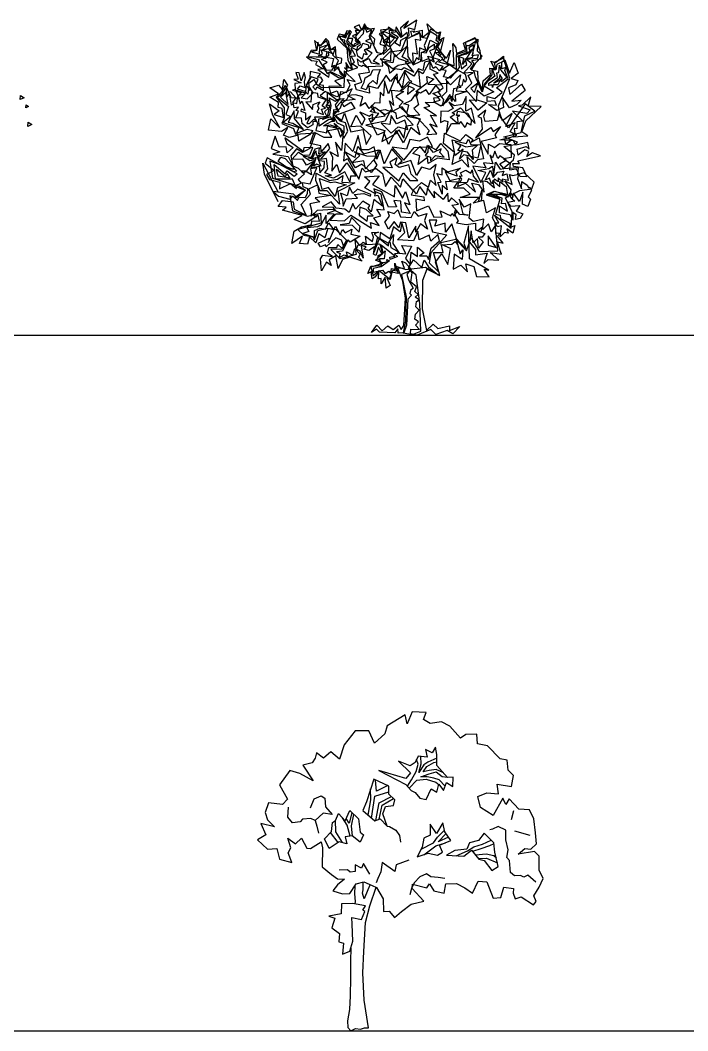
# Model space of a CAD drawing. Header units: millimetres. Extents: x 87938 to 265635, y 330093 to 434310.
# Drawn here: x 214767 to 230382, y 381523 to 405178 of the extents above; entities that cross this region are included whole.
import ezdxf

# ---------------------------------------------------------------- set-up
doc = ezdxf.new("R2010")
doc.units = ezdxf.units.MM
doc.layers.add('www.cad-blocks.net', color=7, linetype='Continuous')

# ---------------------------------------------------------------- blocks, each defined once
blk = doc.blocks.new('A$C7FA71D6E')
for p, q in [((6371, 5514), (6378, 5613)), ((6461, 5557), (6371, 5514)), ((6378, 5613), (6461, 5557)), ((6501, 5324), (6507, 5393)), ((6564, 5354), (6501, 5324)), ((6507, 5393), (6564, 5354)), ((6552, 4887), (6560, 4986)), ((6560, 4986), (6642, 4930)), ((6642, 4930), (6552, 4887))]:
    blk.add_line(p, q)
blk = doc.blocks.new('A$C1BC10164')
for points in [[(3120, 7220), (3100, 7096), (3006, 7083), (3169, 6988), (3087, 6855), (3211, 6773), (3227, 6907), (3426, 7014), (3407, 7197), (3553, 7158), (3602, 7373), (3302, 7177), (3407, 7353), (3221, 7190), (3250, 6995), (3120, 7220), (3120, 7220), (3120, 7220)], [(1705, 6297), (1767, 6428), (1640, 6555), (1696, 6692), (1575, 6675), (1493, 6894), (1321, 6757), (1285, 6858), (1265, 6675), (1132, 6666), (1057, 6519), (1304, 6457), (1503, 6128), (1585, 6173), (1904, 6020), (1894, 5802), (1376, 5792), (1249, 5873), (1295, 5991), (1132, 6046), (1005, 5818), (995, 5665), (767, 5737), (848, 5544), (675, 5554), (522, 5847), (441, 5691), (314, 5574), (503, 5319), (503, 5081), (447, 4954), (721, 4837), (767, 4707), (1229, 4736), (1102, 4371), (930, 4280), (786, 4361), (659, 4198), (721, 3879), (164, 4071), (229, 3677), (848, 3488), (995, 3396), (793, 3214), (630, 3259), (695, 2914), (1047, 2787), (1350, 2859), (1366, 2624), (822, 2477), (956, 2340), (1167, 2304), (1213, 2233), (1285, 2451), (1513, 2506), (1712, 2477), (1960, 2223), (1849, 2014), (1594, 2005), (1803, 1796), (2194, 1894), (2175, 1978), (2230, 2112), (2735, 2138), (2797, 1904), (2673, 1799), (2804, 1675), (2530, 1594), (2585, 1395), (2722, 1512), (2967, 1317), (3038, 1522), (3139, 1503), (3113, 1613), (3348, 1538), (3804, 1594), (4143, 1395), (3993, 1933), (4222, 1939), (4166, 2168), (4512, 2249), (4766, 1978), (4877, 2285), (5059, 1959), (5496, 1978), (5437, 2630), (5519, 2630), (5421, 2806), (5812, 2506), (5832, 2888), (5675, 3214), (5828, 3292), (6014, 3387), (6295, 3426), (6350, 3579), (6112, 3797), (5962, 3761), (5982, 3918), (5617, 3892), (5868, 4107), (5884, 4218), (5636, 4420), (5897, 4465), (5956, 4518), (5636, 4645), (6040, 4742), (6132, 5137), (6360, 5244), (6141, 5417), (5750, 4853), (5551, 5117), (5516, 5372), (5776, 6010), (5633, 6483), (5415, 6382), (5441, 6239), (5359, 6239), (5359, 6092), (5186, 5883), (5131, 5691), (4978, 6046), (4942, 6183), (4857, 6229), (4948, 6356), (4886, 6428), (5105, 6473), (5085, 6656), (4978, 6949), (4740, 6848), (4759, 6646), (4521, 6564), (4521, 6219), (4212, 6437), (4267, 6483), (4094, 6747), (4186, 6903), (4094, 6930), (4130, 7057), (3922, 7167), (3840, 6949), (3723, 6965), (3667, 7093), (3403, 6949), (3377, 7083), (3240, 6965), (3120, 7122), (2947, 7167), (2755, 7141), (2895, 6692), (2778, 6584), (2667, 6620), (2514, 6975), (2540, 7148), (2373, 7233), (2171, 7001), (2233, 6815), (2116, 6747), (1989, 6890), (2041, 7138), (1924, 6991), (1784, 6995), (2002, 6682), (2090, 6225), (1976, 6284), (1927, 6049), (1705, 6297), (1705, 6297), (1705, 6297)], [(1872, 6985), (1946, 6962), (1982, 7079), (2028, 7073), (1960, 6868), (2083, 6734), (2204, 6672), (2217, 6757), (2289, 6796), (2266, 6877), (2139, 6812), (2155, 6760), (2070, 6815), (2109, 6949), (1995, 6946), (2074, 7102), (1966, 7125), (1914, 7008), (1875, 7021), (1872, 6985), (1872, 6985), (1872, 6985)], [(2272, 6835), (2224, 6920), (2354, 7066), (2377, 7229), (2432, 7093), (2543, 7145), (2510, 7040), (2549, 7070), (2611, 7177), (2458, 7158), (2380, 7288), (2315, 7132), (2253, 7262), (2136, 7207), (2263, 7132), (2158, 7132), (2210, 7057), (2100, 7005), (2178, 6943), (2158, 6887), (2272, 6835), (2272, 6835), (2272, 6835)], [(2944, 7210), (2928, 7167), (2719, 7053), (2794, 6965), (2735, 6809), (2840, 6780), (2813, 6568), (2996, 6737), (2905, 6789), (2892, 6884), (2830, 6842), (2820, 6890), (2921, 6962), (2807, 7060), (2840, 7109), (2970, 7057), (2967, 7141), (3058, 7122), (2944, 7210), (2944, 7210), (2944, 7210)], [(4137, 6532), (4039, 6617), (4130, 6623), (4039, 6734), (4121, 6855), (4059, 6900), (4075, 7011), (3912, 7112), (3775, 6780), (3811, 6662), (3664, 6724), (3648, 6444), (3596, 6496), (3527, 6343), (3508, 6610), (3619, 6587), (3573, 6926), (3694, 6907), (3674, 7070), (3491, 6991), (3465, 7119), (3547, 7125), (3518, 7096), (3729, 7138), (3729, 6965), (3892, 7093), (3847, 7285), (4068, 7073), (4160, 7102), (4121, 6900), (4231, 6965), (4150, 6633), (4182, 6600), (4137, 6532), (4137, 6532), (4137, 6532)], [(1696, 6252), (1728, 6336), (1839, 6379), (1845, 6476), (1718, 6506), (1699, 6747), (1594, 6682), (1539, 6881), (1471, 6943), (1350, 6773), (1210, 6900), (1255, 6666), (1141, 6636), (1327, 6581), (1334, 6734), (1510, 6796), (1386, 6669), (1529, 6708), (1643, 6581), (1526, 6630), (1533, 6548), (1487, 6512), (1650, 6476), (1604, 6284), (1679, 6320), (1650, 6274), (1696, 6252), (1696, 6252), (1696, 6252)], [(1943, 7014), (1787, 7050), (1741, 6930), (1963, 6718), (1986, 6447), (2077, 6265), (2031, 6252), (1946, 6385), (1960, 6245), (1911, 6255), (1992, 6180), (2220, 6268), (2083, 6349), (2145, 6395), (2064, 6532), (2171, 6542), (2067, 6718), (2051, 6568), (2008, 6796), (1917, 6828), (1920, 6910), (1829, 6920), (1816, 7001), (1872, 6985), (1943, 7014), (1943, 7014), (1943, 7014)], [(2243, 6121), (2497, 6157), (2461, 6287), (2807, 6304), (2791, 6450), (2970, 6633), (3244, 6669), (3368, 6975), (3390, 6522), (3518, 6327), (3697, 6418), (3716, 6620), (3843, 6672), (3918, 6907), (4098, 6815), (3954, 6431), (3782, 6392), (3742, 6199), (3645, 6232), (3534, 6063), (3319, 6196), (3159, 5900), (3146, 6121), (2989, 5939), (2882, 6085), (2680, 5776), (2481, 5831), (2497, 5668), (2191, 5740), (2152, 5867), (2318, 5922), (2243, 6121), (2243, 6121), (2243, 6121)], [(2510, 7063), (2488, 6998), (2504, 6930), (2403, 6890), (2536, 6825), (2507, 6721), (2419, 6692), (2556, 6613), (2435, 6473), (2295, 6392), (2210, 6470), (2230, 6327), (2308, 6300), (2344, 6320), (2461, 6261), (2347, 6375), (2373, 6421), (2478, 6476), (2536, 6372), (2732, 6343), (2592, 6415), (2703, 6564), (2787, 6584), (2686, 6610), (2598, 6776), (2624, 6926), (2520, 7021), (2546, 7070), (2510, 7063), (2510, 7063), (2510, 7063)], [(2980, 7044), (3149, 6939), (2980, 6760), (2963, 6851), (2905, 6848), (2980, 7044), (2980, 7044), (2980, 7044)], [(2954, 7011), (2963, 6819), (3084, 6956), (2954, 7011), (2954, 7011), (2954, 7011)], [(5020, 6910), (4831, 6773), (4759, 6773), (4776, 6617), (4567, 6532), (4593, 6268), (4385, 6020), (4228, 6046), (4290, 6193), (4182, 6212), (4355, 6330), (4117, 6395), (4209, 6476), (4111, 6555), (4153, 6633), (4300, 6486), (4391, 6672), (4310, 6369), (4476, 6304), (4446, 6825), (4512, 6724), (4531, 6597), (4740, 6688), (4694, 6835), (4968, 6965), (4984, 6923), (5020, 6910), (5020, 6910), (5020, 6910)], [(5033, 6926), (5017, 6656), (5128, 6529), (4968, 6359), (4877, 6212), (5023, 6177), (5033, 5984), (5134, 5727), (5154, 5955), (5326, 6102), (5307, 6248), (5428, 6239), (5336, 6415), (5444, 6385), (5630, 6532), (5636, 6411), (5473, 6340), (5454, 6212), (5372, 6203), (5428, 6066), (5245, 5929), (5180, 5838), (5408, 5697), (5180, 5596), (5014, 5727), (4988, 5469), (4740, 5753), (4886, 5900), (4805, 6076), (4922, 6147), (4694, 6131), (4886, 6349), (4759, 6460), (5023, 6486), (5043, 6561), (4896, 6542), (4974, 6855), (5033, 6926), (5033, 6926), (5033, 6926)], [(1301, 6542), (1399, 6584), (1366, 6679), (1500, 6643), (1467, 6467), (1347, 6551), (1301, 6542), (1301, 6542), (1301, 6542)], [(2338, 6838), (2465, 6793), (2481, 6718), (2373, 6682), (2439, 6564), (2354, 6584), (2328, 6463), (2220, 6529), (2191, 6656), (2308, 6757), (2338, 6838), (2338, 6838), (2338, 6838)], [(2996, 6711), (2989, 6418), (2745, 6467), (2934, 6291), (2963, 6134), (3097, 6245), (3244, 6219), (3309, 6265), (3531, 6157), (3335, 6398), (3407, 6428), (3263, 6519), (3384, 6780), (3107, 6519), (2996, 6711), (2996, 6711), (2996, 6711)], [(3892, 6734), (4010, 6809), (4010, 6692), (3899, 6656), (3964, 6535), (4006, 6395), (3866, 6470), (3723, 6405), (3716, 6626), (3824, 6613), (3892, 6734), (3892, 6734), (3892, 6734)], [(4900, 6692), (4782, 6509), (4675, 6340), (4704, 6476), (4554, 6535), (4763, 6584), (4900, 6692), (4900, 6692), (4900, 6692)], [(4821, 6724), (4857, 6613), (4583, 6542), (4649, 6239), (4776, 6340), (4737, 6473), (4913, 6506), (4929, 6796), (4821, 6724), (4821, 6724), (4821, 6724)], [(1650, 6274), (1607, 6199), (1487, 6203), (1412, 6340), (1503, 6388), (1370, 6457), (1493, 6509), (1246, 6506), (1021, 6516), (1141, 6428), (1272, 6415), (1233, 6333), (1409, 6239), (1285, 6219), (1542, 6040), (1562, 6167), (1770, 6030), (1875, 6020), (1686, 5955), (1842, 5828), (1546, 5818), (1581, 5662), (1738, 5724), (1793, 5557), (1826, 5707), (1956, 5684), (2044, 5860), (1976, 5988), (2162, 5942), (1901, 6190), (1914, 6036), (1819, 6115), (1767, 6284), (1669, 6183), (1702, 6271), (1650, 6274), (1650, 6274), (1650, 6274)], [(2846, 6408), (3045, 6235), (3166, 6320), (3456, 6372), (3185, 6467), (3077, 6581), (3045, 6372), (2846, 6408), (2846, 6408), (2846, 6408)], [(3211, 5717), (3299, 5707), (3113, 5587), (3280, 5460), (3192, 5358), (3371, 5186), (3416, 5388), (3299, 5414), (3482, 5505), (3573, 5632), (3586, 5580), (3645, 5665), (3579, 5701), (3850, 5913), (3834, 6056), (3997, 5994), (3860, 5877), (4186, 5864), (3993, 6111), (4104, 6137), (3912, 6229), (3912, 6431), (3746, 6118), (3645, 6183), (3684, 5808), (3410, 5929), (3211, 5717), (3211, 5717), (3211, 5717)], [(3860, 6535), (4130, 6454), (4029, 6362), (4212, 6300), (4130, 6190), (4049, 6281), (3984, 6245), (3860, 6535), (3860, 6535), (3860, 6535)], [(5659, 6444), (5767, 6137), (5877, 6385), (5975, 6131), (5812, 6010), (5969, 5965), (5920, 5864), (5747, 5789), (5776, 5636), (6050, 5873), (6141, 5727), (5822, 5479), (6040, 5505), (5939, 5398), (5767, 5323), (5610, 5561), (5630, 5332), (5473, 5257), (5281, 5404), (5463, 5388), (5428, 5489), (5252, 5469), (5252, 5590), (5428, 5544), (5600, 5691), (5463, 5789), (5737, 6001), (5665, 6193), (5688, 6268), (5591, 6239), (5591, 6402), (5659, 6444), (5659, 6444), (5659, 6444)], [(1079, 5831), (1057, 5639), (991, 5704), (815, 5759), (877, 5841), (988, 5799), (972, 5932), (995, 6030), (965, 6151), (900, 5955), (851, 6141), (770, 6147), (825, 5994), (727, 5984), (894, 5906), (750, 5893), (757, 5750), (698, 5737), (894, 5678), (842, 5619), (998, 5658), (894, 5554), (1034, 5531), (1177, 5671), (1079, 5831), (1079, 5831), (1079, 5831)], [(1076, 5900), (1190, 5984), (1246, 5890), (1174, 5815), (1236, 5746), (1272, 5815), (1418, 5730), (1418, 5844), (1317, 5860), (1405, 5965), (1360, 6043), (1278, 6036), (1353, 6115), (1106, 6173), (1102, 6020), (1018, 5854), (1099, 5727), (1076, 5900), (1076, 5900), (1076, 5900)], [(2393, 6027), (2527, 6102), (2572, 6209), (2745, 6219), (2693, 6072), (2664, 5873), (2572, 5965), (2465, 5864), (2419, 5746), (2302, 5782), (2373, 5926), (2393, 6027), (2393, 6027), (2393, 6027)], [(3488, 5935), (3443, 5965), (3325, 6167), (3260, 5789), (3107, 6046), (2941, 5652), (2849, 5955), (2820, 5606), (2748, 5688), (2739, 5433), (2621, 5440), (2533, 5349), (2569, 5287), (2621, 5339), (2866, 5166), (3032, 5257), (2967, 5486), (3068, 5378), (3012, 5733), (3240, 5714), (3488, 5935), (3488, 5935), (3488, 5935)], [(4163, 5900), (4336, 5890), (4280, 5991), (4336, 6027), (4570, 6203), (4737, 6108), (4763, 5997), (4737, 5916), (4691, 5991), (4655, 5834), (4551, 5818), (4521, 5717), (4776, 5704), (4499, 5616), (4508, 5473), (4407, 5596), (4290, 5453), (4163, 5358), (3993, 5460), (4147, 5499), (4098, 5577), (4176, 5600), (4104, 5704), (4218, 5789), (4163, 5900), (4163, 5900), (4163, 5900)], [(5291, 5903), (5489, 6030), (5473, 6141), (5519, 6151), (5535, 6323), (5571, 6203), (5708, 6030), (5581, 5932), (5571, 6004), (5499, 5857), (5392, 5857), (5372, 5795), (5362, 5857), (5291, 5847), (5291, 5903), (5291, 5903), (5291, 5903)], [(1089, 4687), (845, 4540), (828, 4684), (617, 4625), (483, 4684), (587, 4860), (441, 4769), (137, 4801), (186, 5065), (402, 4853), (235, 5147), (154, 5417), (382, 5254), (265, 5169), (483, 5098), (450, 5303), (362, 5332), (369, 5446), (164, 5570), (369, 5652), (164, 5789), (369, 5854), (457, 5740), (493, 5988), (578, 5851), (431, 5623), (343, 5561), (600, 5352), (535, 5163), (656, 5121), (476, 4980), (842, 4860), (789, 4729), (1034, 4824), (1171, 4791), (1089, 4687), (1089, 4687), (1089, 4687)], [(4303, 5955), (4394, 5857), (4626, 6095), (4580, 5870), (4632, 5799), (4459, 5766), (4424, 5469), (4378, 5636), (4205, 5372), (4231, 5518), (4182, 5583), (4303, 5701), (4303, 5955), (4303, 5955), (4303, 5955)], [(5548, 6105), (5529, 6004), (5401, 5903), (5610, 6004), (5548, 6105), (5548, 6105), (5548, 6105)], [(535, 5681), (415, 5570), (597, 5398), (535, 5681), (535, 5681), (535, 5681)], [(1262, 5006), (1167, 4993), (1174, 4922), (1047, 4853), (923, 4954), (903, 5081), (773, 5091), (838, 5248), (780, 5261), (835, 5339), (734, 5319), (721, 5414), (672, 5388), (626, 5662), (561, 5587), (551, 5802), (594, 5704), (649, 5697), (770, 5557), (698, 5450), (796, 5424), (822, 5603), (871, 5417), (920, 5476), (985, 5261), (897, 5290), (890, 5248), (998, 5202), (995, 5039), (1112, 5137), (1031, 4958), (1089, 4958), (1190, 5059), (1262, 5006), (1262, 5006), (1262, 5006)], [(1125, 5453), (1008, 5463), (1164, 5287), (1177, 5404), (1334, 5463), (1278, 5378), (1314, 5310), (1265, 5218), (1422, 5163), (1376, 5290), (1467, 5313), (1392, 5372), (1480, 5508), (1298, 5570), (1288, 5658), (1141, 5684), (1125, 5453), (1125, 5453), (1125, 5453)], [(1471, 5372), (1533, 5316), (1445, 5228), (1500, 5121), (1353, 5101), (1207, 5101), (1282, 4958), (1242, 4791), (1500, 4739), (1516, 4902), (1806, 4830), (1898, 4612), (1989, 4775), (1933, 4974), (1806, 5010), (1663, 5156), (1819, 5319), (1845, 5417), (1976, 5535), (2093, 5769), (1728, 5580), (1461, 5707), (1343, 5600), (1562, 5489), (1471, 5372), (1471, 5372), (1471, 5372)], [(1513, 5684), (1722, 5518), (1907, 5544), (1722, 5342), (1777, 5228), (1682, 5225), (1624, 5046), (1546, 5046), (1317, 4896), (1314, 5062), (1513, 5111), (1568, 5375), (1510, 5375), (1513, 5684), (1513, 5684), (1513, 5684)], [(3583, 5636), (3641, 5394), (3531, 5303), (3677, 5147), (3368, 5127), (3632, 5072), (3889, 4788), (3834, 4697), (4072, 4713), (3905, 4945), (4081, 4879), (3925, 5147), (4062, 5137), (3768, 5329), (3905, 5365), (3798, 5450), (4026, 5456), (4000, 5557), (4117, 5567), (3980, 5658), (4153, 5724), (4046, 5851), (3889, 5632), (3824, 5743), (3687, 5668), (3612, 5707), (3583, 5636), (3583, 5636), (3583, 5636)], [(3547, 5769), (3403, 5841), (3384, 5639), (3547, 5769), (3547, 5769), (3547, 5769)], [(5027, 5900), (4864, 5772), (4955, 5681), (5027, 5900), (5027, 5900), (5027, 5900)], [(1552, 5557), (1689, 5482), (1813, 5548), (1692, 5391), (1722, 5267), (1650, 5277), (1640, 5013), (1585, 5111), (1399, 5049), (1565, 5169), (1598, 5375), (1552, 5557), (1552, 5557), (1552, 5557)], [(2563, 5391), (2488, 5310), (2406, 5437), (2276, 5365), (2341, 5583), (2168, 5623), (1982, 5613), (2158, 5521), (1829, 5476), (1894, 5355), (2057, 5456), (2149, 5310), (1702, 5143), (1845, 5026), (1911, 5199), (2057, 4759), (2341, 4814), (2416, 4465), (2533, 4667), (2285, 4896), (2057, 4879), (2184, 5153), (2315, 4915), (2396, 5062), (2269, 5228), (2488, 5127), (2569, 5182), (2553, 4997), (2716, 5192), (2631, 5209), (2563, 5391), (2563, 5391), (2563, 5391)], [(4251, 5023), (4332, 5000), (4290, 4726), (4414, 4958), (4551, 4958), (4381, 5104), (4492, 5173), (4427, 5205), (4626, 5326), (4968, 4958), (4883, 5316), (4746, 5241), (4756, 5590), (4668, 5398), (4479, 5372), (4352, 5453), (4453, 5306), (4329, 5238), (4163, 5244), (4156, 4977), (4251, 5023), (4251, 5023), (4251, 5023)], [(5242, 5443), (5036, 5270), (4834, 5508), (5040, 5505), (5242, 5443), (5242, 5443), (5242, 5443)], [(5855, 4645), (6203, 4667), (6063, 4762), (6154, 5020), (6510, 5352), (6207, 5358), (6272, 5580), (6070, 5381), (5982, 5368), (6252, 5277), (6180, 5186), (5841, 5248), (6079, 5010), (5943, 4993), (5943, 4827), (5881, 4837), (5897, 4716), (5845, 4733), (5855, 4645), (5855, 4645), (5855, 4645)], [(591, 4987), (701, 4964), (949, 4817), (740, 5072), (737, 5254), (591, 4987), (591, 4987), (591, 4987)], [(2859, 5010), (2413, 4915), (2853, 4788), (2784, 4531), (3123, 4720), (3185, 4808), (3302, 4609), (3351, 4899), (3521, 4925), (3315, 5143), (3133, 5065), (3123, 5186), (2989, 5270), (2859, 5010), (2859, 5010), (2859, 5010)], [(2478, 5075), (2866, 5134), (2729, 5257), (2866, 5284), (3009, 5228), (3247, 5355), (3384, 5166), (3684, 5065), (3612, 4905), (3674, 4694), (3465, 4863), (3293, 4505), (3120, 4791), (2937, 4462), (2830, 4755), (2683, 4684), (2478, 5075), (2478, 5075), (2478, 5075)], [(2631, 5209), (2514, 5238), (2576, 5300), (2631, 5209), (2631, 5209), (2631, 5209)], [(4564, 5241), (4798, 5199), (4873, 5033), (4864, 4915), (4772, 4971), (4737, 4860), (4636, 5006), (4580, 4941), (4554, 5108), (4609, 5143), (4534, 5143), (4564, 5241), (4564, 5241), (4564, 5241)], [(5796, 4557), (5548, 4570), (5802, 4638), (5946, 4684), (5786, 4759), (5903, 4971), (5685, 4886), (5832, 5189), (5610, 5016), (5538, 5218), (5483, 5026), (5199, 5006), (5170, 5124), (5219, 5264), (5033, 5117), (5108, 5088), (5134, 4824), (4978, 4622), (5336, 4860), (5385, 4765), (5558, 4886), (5424, 4694), (5463, 4622), (5108, 4531), (5271, 4237), (5281, 4475), (5418, 4394), (5538, 4485), (5688, 4475), (5796, 4557), (5796, 4557), (5796, 4557)], [(1418, 4902), (1575, 4922), (1728, 4866), (1673, 4967), (1800, 4850), (1901, 4729), (1901, 4896), (1748, 4967), (1673, 5104), (1673, 5003), (1591, 4993), (1418, 4902), (1418, 4902), (1418, 4902)], [(2768, 4967), (3003, 4733), (3166, 4876), (3394, 4814), (3319, 5036), (3126, 4945), (3003, 5140), (2970, 4932), (2768, 4967), (2768, 4967), (2768, 4967)], [(1751, 4830), (1819, 4635), (1878, 4736), (1842, 4322), (1699, 4521), (1764, 4185), (1565, 4293), (1627, 4175), (1611, 3840), (1735, 3993), (1793, 3797), (1963, 4032), (2184, 3719), (2051, 3719), (2038, 3592), (1917, 3823), (1653, 3677), (1461, 3732), (1604, 3745), (1451, 3804), (1519, 3895), (1487, 4133), (1353, 4113), (1565, 4368), (1526, 4485), (1363, 4296), (1360, 4430), (1106, 4485), (1203, 4752), (1428, 4638), (1614, 4635), (1519, 4788), (1751, 4830), (1751, 4830), (1751, 4830)], [(4613, 4550), (4753, 4700), (4913, 4583), (4873, 4521), (5062, 4622), (5164, 4126), (5023, 4104), (4948, 4016), (4772, 4182), (4812, 3931), (4655, 4104), (4433, 3996), (4482, 4273), (4225, 4491), (4251, 4733), (4613, 4550), (4613, 4550), (4613, 4550)], [(1024, 3843), (1200, 4071), (1021, 3980), (939, 4117), (679, 4113), (832, 4283), (946, 4211), (1102, 4224), (1167, 4390), (959, 4384), (943, 4299), (519, 4622), (561, 4491), (711, 4390), (568, 4270), (545, 4413), (382, 4403), (287, 4658), (193, 4368), (398, 4289), (232, 4237), (591, 4185), (701, 3967), (825, 3911), (943, 3800), (1024, 3843), (1024, 3843), (1024, 3843)], [(1924, 4498), (1891, 4084), (1979, 4136), (2243, 3651), (2325, 3911), (2400, 3827), (2654, 3902), (2797, 3787), (2872, 3481), (2999, 3699), (3218, 3465), (3273, 3664), (3508, 3390), (3710, 3572), (3873, 3465), (3925, 3628), (4055, 3501), (4000, 3755), (4055, 3993), (3909, 3882), (3710, 3937), (3599, 3735), (3462, 4087), (3162, 3996), (3257, 4084), (3022, 4361), (2836, 4009), (2745, 4332), (2670, 4123), (2608, 4407), (2471, 4342), (2308, 4342), (2233, 4671), (2109, 4302), (1924, 4498), (1924, 4498), (1924, 4498)], [(3029, 4403), (3296, 4100), (3537, 4394), (3971, 4420), (3850, 4638), (3667, 4540), (3439, 4579), (3358, 4358), (3029, 4403), (3029, 4403), (3029, 4403)], [(4759, 4485), (4812, 4586), (4867, 4462), (5098, 4456), (5030, 4146), (4704, 4224), (4603, 4117), (4684, 4351), (4502, 4208), (4427, 4573), (4593, 4527), (4759, 4485), (4759, 4485), (4759, 4485)], [(4502, 4521), (4753, 4410), (5023, 4449), (4900, 4329), (4922, 4110), (4785, 4286), (4561, 4322), (4629, 4433), (4502, 4521), (4502, 4521), (4502, 4521)], [(5688, 4475), (5802, 4465), (5812, 4156), (5630, 4126), (5783, 4025), (5767, 3869), (5929, 3898), (6014, 3722), (6177, 3712), (6079, 3921), (5864, 3950), (5845, 4016), (6004, 4016), (5969, 4081), (6497, 4201), (6311, 4270), (6177, 4185), (6226, 4302), (6132, 4338), (5975, 4218), (5949, 4355), (6161, 4420), (6233, 4355), (6197, 4511), (5920, 4449), (5861, 4547), (5652, 4570), (5688, 4475), (5688, 4475), (5688, 4475)], [(1216, 4351), (1135, 4159), (943, 4188), (1099, 4087), (1233, 4113), (1125, 3921), (1317, 3960), (1334, 3804), (1435, 3915), (1445, 4068), (1324, 4078), (1308, 4169), (1461, 4289), (1308, 4244), (1324, 4387), (1216, 4351), (1216, 4351), (1216, 4351)], [(1249, 4211), (1340, 4224), (1275, 4172), (1360, 3960), (1262, 4006), (1184, 3960), (1246, 4159), (1161, 4117), (1066, 4149), (1167, 4159), (1239, 4319), (1249, 4211), (1249, 4211), (1249, 4211)], [(2162, 4159), (2220, 4420), (2354, 4244), (2712, 4342), (2598, 4097), (2664, 3980), (2533, 3810), (2318, 4003), (2168, 3921), (1930, 4293), (2162, 4159), (2162, 4159), (2162, 4159)], [(2139, 4296), (2422, 4201), (2677, 4192), (2400, 3895), (2360, 4081), (2083, 4035), (2266, 4205), (2139, 4296), (2139, 4296), (2139, 4296)], [(3508, 4250), (3671, 4417), (3798, 4270), (3853, 4452), (4052, 4342), (4163, 4488), (4326, 4306), (4362, 4107), (4088, 4143), (3870, 4016), (3853, 4159), (3635, 3996), (3671, 4195), (3508, 4250), (3508, 4250), (3508, 4250)], [(3863, 4296), (3798, 4205), (3925, 4169), (3925, 4078), (4036, 4205), (4244, 4169), (4143, 4280), (4173, 4361), (3990, 4280), (3870, 4423), (3863, 4296), (3863, 4296), (3863, 4296)], [(5542, 4201), (5499, 4139), (5428, 4306), (5372, 4149), (5307, 4224), (5382, 4012), (5160, 4038), (5216, 3921), (4913, 3957), (5098, 3572), (5216, 3810), (5033, 3856), (5291, 3902), (5372, 3957), (5398, 3709), (5444, 4048), (5555, 3885), (5636, 3905), (5545, 4009), (5695, 4100), (5542, 4201), (5542, 4201), (5542, 4201)], [(362, 3122), (39, 3768), (0, 4028), (362, 3345)], [(695, 3651), (300, 3654), (265, 3996), (522, 3778), (571, 3846), (737, 3726), (806, 3778), (102, 4149), (53, 4029), (268, 3856), (85, 3758), (154, 3647), (398, 3585), (388, 3429), (649, 3550), (786, 3435), (695, 3651), (695, 3651), (695, 3651)], [(796, 3843), (708, 3823), (362, 4065), (424, 4169), (522, 4133), (796, 3843), (796, 3843), (796, 3843)], [(2970, 4051), (3025, 3915), (2807, 3931), (3179, 3615), (3280, 3797), (3443, 3621), (3625, 3621), (3472, 3768), (3416, 3986), (3188, 3924), (3097, 3996), (3143, 4149), (2970, 4051), (2970, 4051), (2970, 4051)], [(897, 3840), (972, 3774), (825, 3647), (894, 3556), (747, 3488), (995, 3396), (780, 3240), (721, 3299), (242, 3367), (366, 3253), (633, 3188), (701, 3253), (815, 3152), (845, 3224), (998, 3230), (1047, 3318), (1050, 3426), (943, 3475), (930, 3576), (1106, 3543), (1265, 3921), (1112, 3892), (1141, 3752), (998, 3840), (897, 3840), (897, 3840), (897, 3840)], [(317, 3888), (529, 3709), (564, 3784), (630, 3673), (356, 3719), (317, 3888), (317, 3888), (317, 3888)], [(1249, 3791), (1562, 3621), (1744, 3651), (1872, 3742), (1852, 3579), (2149, 3563), (1757, 3364), (1793, 3070), (1506, 3377), (1343, 3377), (1242, 3624), (1249, 3791), (1249, 3791), (1249, 3791)], [(5111, 3139), (4922, 3090), (5053, 3220), (4613, 3220), (4851, 3302), (4704, 3439), (4466, 3439), (4561, 3582), (4274, 3595), (4310, 3403), (4199, 3504), (4192, 3302), (4098, 3576), (4173, 3585), (4072, 3787), (4199, 3752), (4192, 3918), (4329, 3823), (4622, 3908), (4512, 3817), (4547, 3722), (4264, 3823), (4375, 3621), (4603, 3677), (4557, 3484), (4740, 3559), (4978, 3347), (4886, 3559), (5049, 3530), (5134, 3413), (5111, 3139), (5111, 3139), (5111, 3139)], [(4626, 3800), (4753, 3862), (4864, 3791), (4900, 3872), (4922, 3726), (5043, 3572), (4808, 3664), (4782, 3572), (4609, 3563), (4655, 3654), (4600, 3729), (4665, 3719), (4626, 3800), (4626, 3800), (4626, 3800)], [(5499, 3817), (5636, 3836), (5600, 3735), (5708, 3774), (5737, 3618), (5600, 3654), (5617, 3582), (5509, 3680), (5509, 3592), (5418, 3654), (5353, 3546), (5300, 3673), (5199, 3628), (5326, 3862), (5392, 3690), (5499, 3817), (5499, 3817), (5499, 3817)], [(1330, 3667), (1585, 3576), (1682, 3592), (1950, 3517), (1751, 3452), (1689, 3246), (1539, 3455), (1392, 3409), (1330, 3667), (1330, 3667), (1330, 3667)], [(2634, 3308), (2386, 3448), (2507, 3595), (2377, 3706), (2725, 3732), (2569, 3530), (3084, 3237), (3100, 3504), (3267, 3211), (3338, 3367), (3439, 3054), (3312, 3100), (3449, 2852), (3247, 2881), (3231, 3136), (3064, 3155), (3130, 3008), (2944, 2999), (2781, 3357), (2598, 3429), (2634, 3308), (2634, 3308), (2634, 3308)], [(5134, 3413), (5180, 3347), (5144, 3611), (5252, 3595), (5418, 3448), (5382, 3621), (5545, 3484), (5545, 3595), (5692, 3484), (5727, 3292), (5408, 3367), (5225, 3282), (5545, 3181), (5444, 2836), (5555, 2806), (5564, 2735), (5776, 2624), (5776, 2523), (5894, 2568), (5845, 2392), (5711, 2493), (5740, 2389), (5656, 2402), (5555, 2301), (5584, 2559), (5493, 2533), (5372, 2751), (5444, 2982), (5235, 2862), (5170, 3155), (5046, 3129), (5134, 3413), (5134, 3413), (5134, 3413)], [(6282, 3387), (6207, 3237), (6265, 3181), (6203, 3015), (6073, 3064), (6086, 3347), (6004, 3129), (5868, 3328), (5822, 3184), (5783, 3272), (5812, 3403), (5665, 3615), (5832, 3530), (5767, 3761), (5848, 3735), (5985, 3768), (5959, 3667), (6050, 3429), (6060, 3595), (6187, 3514), (6223, 3439), (6249, 3468), (6282, 3387), (6282, 3387), (6282, 3387)], [(1262, 2784), (988, 2604), (737, 2705), (920, 2803), (463, 2927), (545, 2999), (359, 3012), (460, 3152), (714, 3119), (734, 2950), (1018, 2813), (894, 3061), (1119, 3302), (1073, 3426), (1278, 3523), (1308, 3321), (1591, 3272), (1223, 3214), (1337, 3119), (1099, 3077), (1141, 2927), (1128, 2790), (1197, 2855), (1262, 2784), (1262, 2784), (1262, 2784)], [(2615, 3263), (2690, 3276), (2800, 3018), (2598, 3175), (2533, 2888), (2468, 2973), (2507, 3035), (2341, 3136), (2168, 2953), (2103, 3080), (2021, 2872), (1920, 2953), (1718, 2973), (1598, 3119), (1389, 3008), (1637, 2999), (1692, 2917), (1875, 2836), (1709, 2836), (1572, 2696), (1911, 2679), (2057, 2806), (2543, 2503), (2523, 2640), (2725, 2568), (2598, 2751), (2761, 2797), (2670, 2953), (2836, 2937), (2771, 3302), (2637, 3354), (2615, 3263), (2615, 3263), (2615, 3263)], [(2214, 3416), (2103, 3315), (2025, 3468), (1976, 3259), (1816, 3325), (1862, 3178), (1878, 3021), (1950, 3194), (2214, 3207), (2139, 3292), (2360, 3318), (2520, 3256), (2527, 3295), (2214, 3416), (2214, 3416), (2214, 3416)], [(4544, 2904), (4424, 3044), (4577, 3064), (4414, 3214), (4342, 3123), (4332, 3328), (4218, 3175), (4000, 3367), (4013, 3214), (3853, 3448), (3821, 3279), (3674, 3478), (3596, 3299), (3527, 3393), (3469, 3282), (3765, 3237), (3775, 3142), (3576, 3181), (3592, 2911), (3876, 3028), (4000, 2764), (4192, 2771), (4147, 2911), (4401, 2797), (4420, 2849), (4473, 2787), (4544, 2904), (4544, 2904), (4544, 2904)], [(5261, 3276), (5431, 3374), (5727, 3276), (5450, 3292), (5542, 3204), (5261, 3276), (5261, 3276), (5261, 3276)], [(5845, 3253), (5832, 3191), (5894, 3136), (5727, 3109), (5793, 3018), (6011, 3038), (5929, 2907), (6083, 2839), (6024, 2735), (5913, 2709), (5926, 2816), (5845, 2875), (5848, 2696), (5783, 2816), (5538, 2862), (5538, 3028), (5721, 2907), (5675, 3080), (5584, 3074), (5600, 3211), (5307, 3302), (5574, 3302), (5737, 3237), (5783, 3341), (5845, 3253), (5845, 3253), (5845, 3253)], [(5150, 2536), (5170, 2715), (4919, 2660), (4831, 2738), (4867, 3077), (4714, 2999), (4590, 3181), (4681, 2842), (4795, 2806), (4606, 2829), (4508, 2943), (4479, 2845), (4567, 2679), (4534, 2627), (4759, 2591), (4974, 2624), (4974, 2464), (5098, 2418), (5150, 2536), (5150, 2536), (5150, 2536)], [(1167, 2819), (1282, 2930), (1647, 2953), (1679, 2911), (1506, 2852), (1666, 2842), (1480, 2614), (1484, 2810), (1360, 2572), (1282, 2533), (1027, 2510), (1079, 2425), (933, 2379), (1207, 2298), (1207, 2448), (1337, 2503), (1464, 2480), (1539, 2634), (1663, 2464), (1523, 2500), (1454, 2278), (1314, 2370), (1239, 2161), (1096, 2301), (1044, 2132), (855, 2145), (926, 2317), (679, 2148), (734, 2432), (903, 2533), (1141, 2588), (1148, 2679), (1324, 2673), (1298, 2813), (1239, 2764), (1167, 2819), (1167, 2819), (1167, 2819)], [(2256, 2813), (2439, 2669), (2455, 2797), (2582, 2797), (2419, 2940), (2272, 2995), (2256, 2813), (2256, 2813), (2256, 2813)], [(2853, 2643), (2963, 2790), (2928, 2898), (3071, 2845), (3162, 2937), (3218, 2771), (3472, 2754), (3544, 2898), (3635, 2790), (3837, 2845), (3782, 2683), (3853, 2480), (3690, 2608), (3579, 2409), (3579, 2552), (3416, 2282), (3345, 2627), (3218, 2643), (3182, 2516), (3071, 2663), (2944, 2480), (2853, 2643), (2853, 2643), (2853, 2643)], [(1810, 2581), (2093, 2572), (2256, 2409), (2276, 2546), (2074, 2754), (2018, 2617), (1810, 2581), (1810, 2581), (1810, 2581)], [(4094, 2357), (3931, 2203), (3892, 2340), (3654, 2229), (3628, 2432), (3527, 2210), (3152, 2229), (3325, 2402), (3254, 2634), (3214, 2422), (3061, 2533), (2970, 2256), (2748, 2402), (2739, 2265), (2941, 2154), (3061, 2357), (3042, 2148), (3188, 1917), (3345, 1907), (3254, 2102), (3482, 2083), (3335, 1799), (3446, 1653), (3472, 1946), (3619, 1845), (3619, 2057), (3775, 1926), (3664, 1855), (3837, 1855), (3876, 1770), (3938, 2040), (4130, 2210), (4094, 2357), (4094, 2357), (4094, 2357)], [(4538, 2233), (4424, 2604), (4277, 2412), (4267, 2624), (4023, 2549), (4068, 2689), (3892, 2696), (3967, 2422), (4306, 2350), (3931, 1926), (3892, 1698), (4114, 1477), (4039, 1708), (4186, 1907), (4332, 1659), (4388, 2027), (4195, 2119), (4424, 2128), (4499, 2197), (4551, 2122), (4538, 2233), (4538, 2233), (4538, 2233)], [(5033, 2441), (5190, 2379), (5134, 2298), (5036, 2295), (5157, 2187), (5046, 2040), (5023, 2265), (4919, 2161), (4877, 2441), (4838, 2174), (4974, 2008), (4978, 1884), (5248, 1923), (5170, 1675), (5271, 1776), (5519, 1754), (5317, 1939), (5587, 1900), (5555, 1978), (5493, 2187), (5623, 2154), (5493, 2317), (5551, 2386), (5454, 2379), (5444, 2572), (5340, 2418), (5281, 2604), (5144, 2477), (5150, 2536), (5033, 2441), (5033, 2441), (5033, 2441)], [(1842, 2223), (1705, 2278), (1484, 2070), (1464, 2112), (1347, 2066), (1298, 2151), (1549, 2275), (1539, 2168), (1702, 2549), (1813, 2347), (1868, 2471), (1927, 2399), (2083, 2484), (2061, 2363), (2279, 2321), (2044, 2174), (1995, 2236), (1904, 2050), (1842, 2223), (1842, 2223), (1842, 2223)], [(2595, 1933), (2611, 2070), (2478, 1982), (2364, 2014), (2416, 2070), (2302, 2089), (2347, 1802), (2279, 1969), (2184, 2011), (2162, 2236), (2263, 2099), (2347, 2177), (2426, 2128), (2403, 2321), (2566, 2194), (2589, 2291), (2549, 2402), (2703, 2415), (2605, 2370), (2725, 2252), (2595, 1933), (2595, 1933), (2595, 1933)], [(4616, 1907), (4681, 1998), (4662, 1770), (4479, 1900), (4453, 1542), (4636, 1643), (4792, 1486), (4746, 1669), (4939, 1607), (5001, 1375), (5294, 1366), (5177, 1542), (5284, 1522), (4838, 1789), (4808, 2559), (4701, 2154), (4746, 2018), (4515, 2269), (4616, 1907), (4616, 1907), (4616, 1907)], [(2693, 2295), (2937, 2089), (2944, 2151), (2970, 2184), (2993, 2053), (3139, 1975), (3169, 1913), (3077, 1904), (3149, 1842), (2976, 1773), (2970, 1825), (3087, 1851), (2765, 2106), (2807, 1930), (2866, 1975), (2836, 1786), (2729, 1789), (2742, 1711), (2634, 1757), (2696, 1802), (2696, 1868), (2784, 1907), (2703, 2060), (2644, 1864), (2592, 1894), (2595, 1933), (2693, 2295), (2693, 2295), (2693, 2295)], [(5274, 2327), (5274, 2109), (5457, 2053), (5274, 2327), (5274, 2327), (5274, 2327)], [(1927, 2096), (1868, 1969), (1725, 1952), (1810, 1910), (1780, 1812), (1904, 1884), (1982, 1851), (1960, 1952), (2106, 1871), (2152, 2027), (2276, 1894), (2237, 1829), (2321, 1737), (2038, 1829), (1868, 1776), (1761, 1565), (1705, 1855), (1555, 1767), (1601, 1633), (1490, 1708), (1376, 1509), (1347, 1786), (1402, 1871), (1634, 1845), (1510, 1920), (1546, 2050), (1735, 2050), (1757, 2122), (1842, 2044), (1927, 2096), (1927, 2096), (1927, 2096)], [(3087, 1688), (3169, 1441), (3022, 1477), (2976, 1307), (2905, 1346), (2976, 1160), (2882, 1105), (2866, 1362), (2765, 1199), (2765, 1330), (2706, 1323), (2712, 1477), (2621, 1362), (2559, 1323), (2533, 1486), (2458, 1441), (2527, 1617), (2784, 1633), (2742, 1695), (2908, 1718), (2905, 1773), (2960, 1741), (2768, 1600), (2582, 1561), (2579, 1473), (2797, 1519), (2866, 1447), (2947, 1499), (2993, 1447), (3009, 1565), (3094, 1538), (3087, 1688), (3087, 1688), (3087, 1688)], [(3472, 1548), (3371, 1431), (3407, 1294), (3518, 1102), (3452, 1046), (3436, 975), (3482, 935), (3390, 844), (3361, 238), (3299, 55), (3169, 46), (3162, 147), (3087, 55), (2729, 75), (2657, 140), (2546, 65), (2667, 238), (2794, 101), (2921, 222), (3051, 130), (3179, 238), (3234, 130), (3299, 231), (3335, 864), (3273, 1268), (3162, 1578), (3234, 1578), (3315, 1561), (3250, 1737), (3335, 1698), (3472, 1548), (3472, 1548), (3472, 1548)], [(3527, 1767), (3720, 1587), (3775, 1760), (3876, 1597), (4104, 1415), (3837, 1542), (3739, 1284), (3729, 616), (3830, 111), (3984, 257), (4094, 156), (4368, 222), (4368, 111), (4606, 202), (4443, 29), (4316, 111), (4049, 20), (3931, 130), (3609, 0), (3452, 29), (3462, 140), (3664, 130), (3573, 238), (3645, 313), (3553, 378), (3573, 489), (3654, 587), (3583, 662), (3599, 789), (3654, 828), (3563, 890), (3638, 955), (3553, 1020), (3592, 1131), (3462, 1239), (3491, 1460), (3407, 1574), (3527, 1767), (3527, 1767), (3527, 1767)], [(3244, 1421), (3355, 893), (3335, 326), (3280, 55), (3498, 16), (3697, 91), (3677, 740), (3589, 1402), (3462, 1512), (3244, 1421), (3244, 1421), (3244, 1421)]]:
    blk.add_lwpolyline(points)
blk = doc.blocks.new('A$C3E5123D0')
for points in [[(3448, 7396), (3028, 7142), (2976, 6954), (2734, 6731), (2605, 7020), (2282, 7025), (2027, 6696), (1916, 6355), (1716, 6531), (1539, 6379), (1380, 6508), (1344, 6379), (1278, 6273), (1055, 6214), (1296, 5849), (984, 6019), (755, 6090), (508, 5756), (701, 5419), (578, 5296), (253, 5337), (177, 5108), (229, 4937), (394, 4772), (76, 4855), (194, 4590), (0, 4473), (229, 4249), (447, 4265), (511, 4018), (800, 3942), (711, 4166), (777, 4284), (706, 4507), (883, 4378), (1024, 4512), (1154, 4277), (1236, 4265), (1483, 4424), (1514, 4283), (1513, 3841), (1730, 3659), (1871, 3558), (2031, 3546), (1866, 3416), (1760, 3275), (1988, 3209), (2160, 3216), (2302, 3439), (2483, 3486), (2678, 3404), (2784, 3357), (2937, 3091), (2948, 2796), (3078, 2803), (3201, 2650), (3366, 2796), (3589, 2967), (3891, 3038), (3613, 3332), (3625, 3431), (3955, 3344), (4021, 3443), (4120, 3273), (4362, 3219), (4402, 3442), (4650, 3449), (4845, 3343), (5028, 3225), (5158, 3501), (5363, 3484), (5510, 3107), (5687, 3118), (5763, 3359), (5982, 3330), (5975, 3224), (6022, 3088), (6163, 3135), (6452, 2946), (6516, 3023), (6464, 3158), (6582, 3365), (6681, 3565), (6582, 3760), (6588, 4089), (6477, 4196), (6093, 4137), (6247, 4266), (6388, 4248), (6524, 4377), (6501, 4631), (6459, 4961), (6360, 5173), (6113, 5190), (5883, 5432), (5807, 5296), (5736, 5444), (5512, 5037), (5211, 5226), (5153, 5485), (5360, 5567), (5636, 5544), (5601, 5774), (5942, 5720), (5984, 5979), (5860, 6103), (5837, 6332), (5672, 6368), (5378, 6674), (5142, 6721), (5131, 6940), (4872, 6934), (4747, 6851), (4495, 7129), (4300, 7230), (4036, 7195), (3883, 7290), (3942, 7454), (3618, 7466), (3499, 7184)], [(4346, 5622), (4416, 5811), (4564, 5721), (4576, 5940), (4440, 5928), (4193, 6211), (4188, 6470), (4158, 6640), (4082, 6506), (3929, 6588), (3965, 6405), (3753, 6429), (3682, 6282), (3569, 6200), (3298, 6311), (3576, 6040), (3463, 5906), (2834, 6095), (3469, 5764), (3592, 5623), (3686, 5581), (3792, 5446), (3945, 5416), (4058, 5663), (4193, 5587), (4235, 5775)], [(3069, 5730), (2716, 5888), (2544, 5358), (2461, 5158), (2739, 4911), (2868, 4964), (3033, 4793), (2927, 5082), (2991, 5247), (3175, 5275), (3210, 5405), (3069, 5541)], [(1891, 5088), (2049, 4918), (2155, 5154), (2362, 4958), (2397, 4652), (2473, 4588), (2397, 4417), (2208, 4565), (2049, 4541), (2084, 4377), (1907, 4424), (1672, 4271), (1566, 4495), (1726, 4665), (1750, 4876), (1820, 4923)], [(4257, 4344), (4516, 4457), (4380, 4657), (4333, 4869), (4187, 4622), (4034, 4839), (4033, 4580), (3885, 4509), (3845, 4297), (3732, 4069), (3986, 4156), (4210, 4109), (4327, 4179)], [(4415, 4108), (4827, 4084), (5005, 4232), (5175, 4020), (5299, 3985), (5481, 3749), (5629, 3848), (5552, 4185), (5528, 4397), (5300, 4626), (5170, 4456), (4958, 4402), (4893, 4249), (4610, 4221)], [(2459, 2827), (2525, 2926), (2219, 2980), (1965, 2969), (1953, 2738), (1665, 2687), (1806, 2633), (1735, 2409), (1912, 2274), (1900, 2086), (2011, 2050), (1987, 1791), (2159, 1867), (2230, 2097), (2211, 2498), (2200, 2656), (2430, 2603), (2506, 2792)]]:
    blk.add_lwpolyline(points, close=True)
for points in [[(4190, 6381), (3981, 6287), (3887, 6223), (3769, 6047), (3828, 6252), (3819, 6421)], [(3505, 5724), (3599, 5875), (3710, 6070), (3753, 6240), (3716, 6353)], [(4336, 6048), (4176, 6117), (4011, 6094), (3870, 6058), (3958, 6188), (4118, 6282), (4192, 6298)], [(4383, 5723), (4247, 5875), (4122, 5917), (3969, 5941), (3816, 5946), (4011, 6016), (4176, 6058), (4317, 5952), (4432, 5937)], [(3048, 5739), (2780, 5612), (2758, 5869)], [(3545, 5678), (3722, 5870), (3946, 5887), (4169, 5823), (4245, 5761)], [(1237, 5218), (1325, 5430), (1485, 5501), (1574, 5442), (1590, 5242), (1743, 5060), (1531, 5095), (1348, 4919), (1383, 4789), (1420, 4624)], [(2588, 5045), (2650, 5405), (2643, 5663)], [(2663, 4978), (2739, 5494), (3069, 5593)], [(2763, 4921), (2845, 5334), (3131, 5481)], [(1348, 4919), (1242, 4971), (1048, 4954), (994, 4889), (813, 4866), (707, 5002), (719, 5237)], [(2840, 4953), (2916, 5282), (3179, 5435)], [(2166, 4559), (2096, 4817), (1987, 4985)], [(2206, 5105), (2138, 4864), (2071, 4966)], [(2223, 4553), (2197, 4794), (2250, 5064)], [(5941, 4943), (5995, 5155)], [(1982, 4404), (1832, 4659), (1823, 4929)], [(3033, 4793), (3085, 4781), (3233, 4698), (3320, 4575), (3339, 4416)], [(6505, 3482), (6317, 3642), (6229, 3600), (6147, 3636), (6010, 3624), (5916, 3707), (5893, 3989), (5829, 4060), (5858, 4237), (5806, 4467), (5806, 4696), (5630, 4785), (5493, 4720), (5435, 4703)], [(1887, 4411), (1706, 4643)], [(3824, 4255), (4116, 4398), (4210, 4533), (4372, 4695)], [(4463, 4535), (4222, 4427), (4407, 4617)], [(6011, 4679), (6365, 4577)], [(3887, 4122), (4168, 4332), (4392, 4403)], [(4643, 4095), (4911, 4209), (5057, 4308), (5258, 4367), (5464, 4461)], [(5031, 4201), (5229, 4267), (5434, 4338), (5530, 4384)], [(5097, 4118), (5347, 4143), (5523, 4102), (5584, 4045)], [(5167, 4030), (5352, 4044), (5611, 3928)], [(2625, 3663), (2479, 3917), (2431, 3804), (2278, 3887), (2278, 3729), (2161, 3710), (2102, 3769), (1907, 3758)], [(3538, 3998), (3244, 3886), (3208, 3728), (2914, 3940), (2884, 3721), (2808, 3568), (2773, 3463)], [(4379, 3567), (4221, 3586), (4049, 3603), (3950, 3673), (3797, 3603), (3661, 3467), (3597, 3332), (3561, 3179)], [(2178, 1931), (2175, 1638), (2170, 1238), (2163, 819), (2146, 501), (2103, 231), (2110, 77), (2180, 0), (2286, 54), (2404, 35), (2498, 70), (2593, 70), (2492, 720), (2458, 1360), (2488, 1855), (2524, 2533), (2624, 2926), (2770, 3363)], [(2272, 3393), (2266, 3209), (2278, 3027), (2276, 2970)], [(2634, 3422), (2577, 3298), (2495, 3091), (2454, 3221), (2466, 3303), (2468, 3483)]]:
    blk.add_lwpolyline(points)
blk = doc.blocks.new('format')
at = {"layer": 'www.cad-blocks.net', "color": 155, "true_color": 0x546d8e}
for p, q in [((102854, 397805), (265635, 397805)), ((102854, 381523), (265635, 381523))]:
    blk.add_line(p, q, dxfattribs=at)

msp = doc.modelspace()

# ---------------------------------------------------------------- block references
for name, p in [('A$C7FA71D6E', (208396, 397805)), ('A$C1BC10164', (220441, 397805)), ('A$C3E5123D0', (220320, 381523))]:
    msp.add_blockref(name, p)
at = {"layer": 'www.cad-blocks.net'}
msp.add_blockref('format', (0, 0), dxfattribs=at)

doc.saveas('drawing.dxf')
